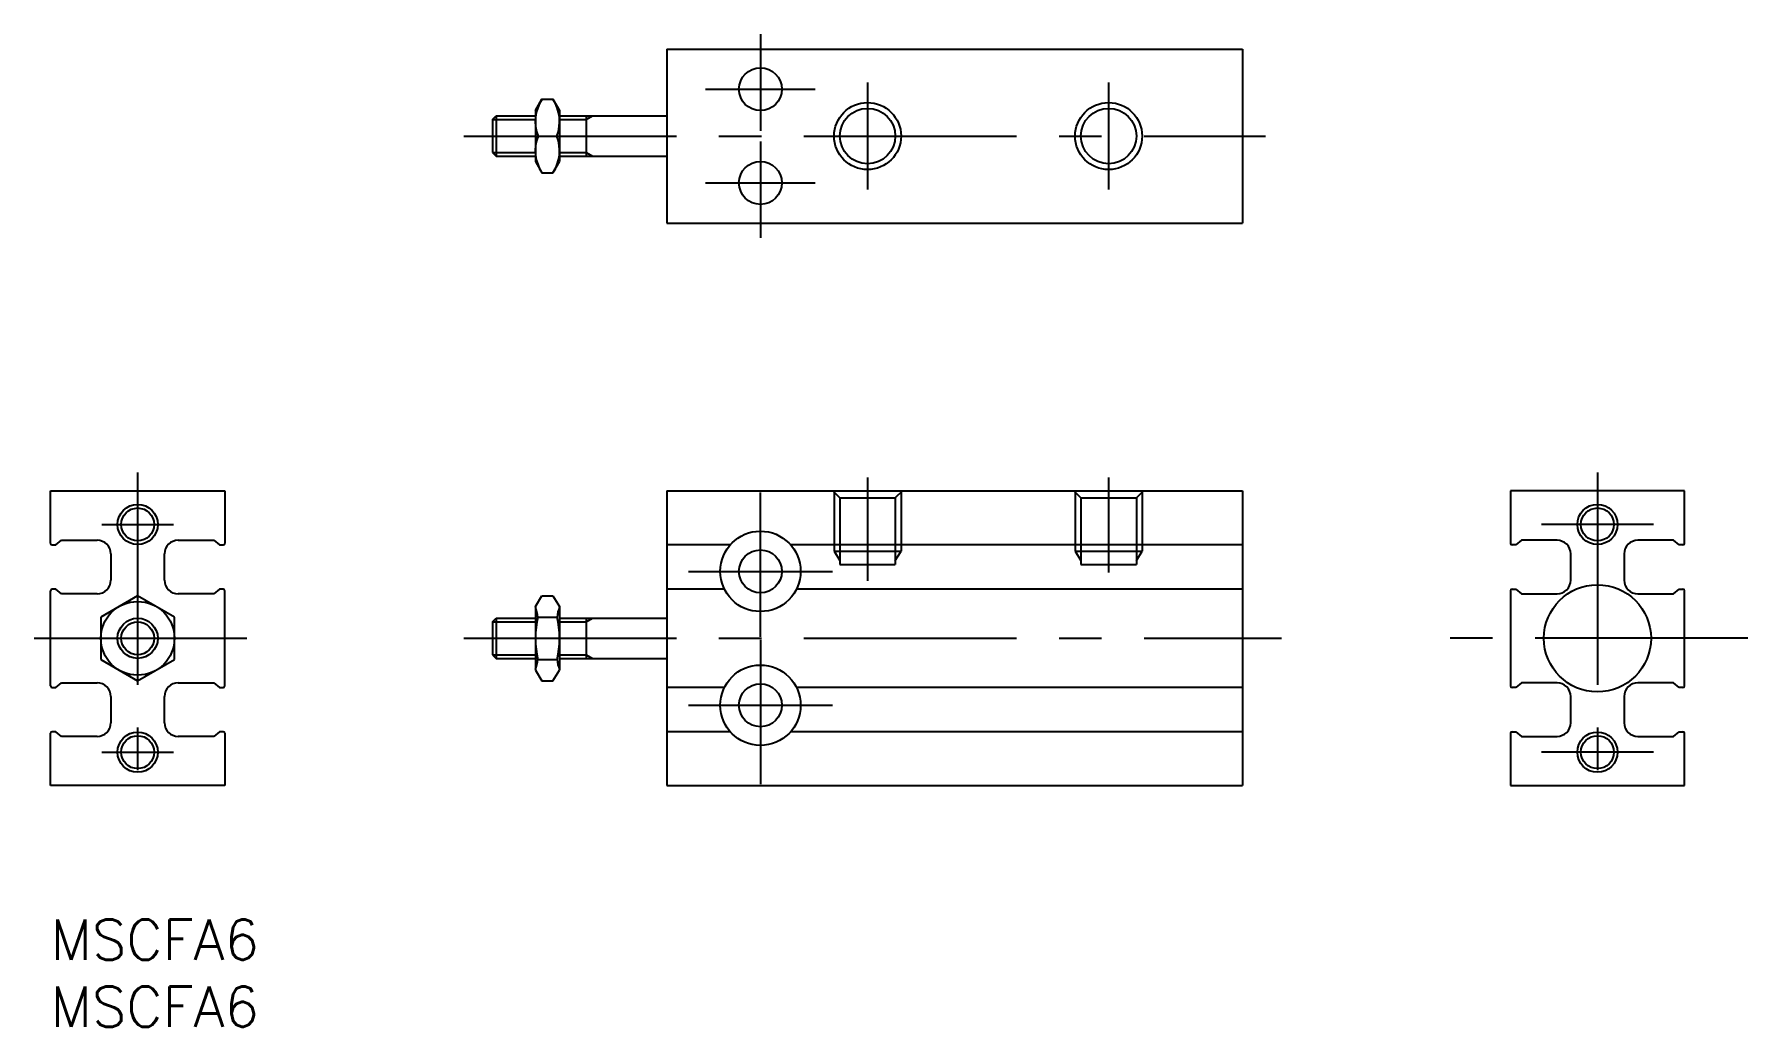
# Model space of a CAD drawing. Extents: x -1 to 127, y -8 to 66.
import ezdxf

# ---------------------------------------------------------------- set-up
doc = ezdxf.new("R2010")
doc.units = 0
doc.header["$LTSCALE"] = 0.5
doc.linetypes.add('CENTER', pattern=[50.8, 31.75, -6.35, 6.35, -6.35])
doc.linetypes.add('DASHED', pattern=[19.05, 12.7, -6.35])
for name, color, linetype in [('MSM_CENTER', 1, 'CENTER'), ('MSM_CONTINUOUS', 7, 'CONTINUOUS'), ('MSM_DASHED', 4, 'DASHED'), ('MSM_NARROW', 5, 'CONTINUOUS'), ('MSM_PART_NUMBER', 7, 'CONTINUOUS')]:
    doc.layers.add(name, color=color, linetype=linetype)
doc.styles.get("Standard").update_dxf_attribs({"font": 'txt.shx', "height": 3, "bigfont": 'bigfont.shx'})

msp = doc.modelspace()

# ---------------------------------------------------------------- linework, layer by layer
at = {"layer": 'MSM_CENTER'}
for p, q in [((53, 66.1), (53, 58.9)), ((48.9, 62), (57.1, 62)), ((61, 62.5), (61, 54.5)), ((79, 62.5), (79, 54.5)), ((30.85, 58.5), (90.71, 58.5)), ((53, 58.1), (53, 50.9)), ((48.9, 55), (57.1, 55)), ((6.5, 33.39), (6.5, 8.28)), ((115.5, 33.39), (115.5, 8.28)), ((61, 33.01), (61, 25.3)), ((79, 33.01), (79, 25.92)), ((53, 21.12), (53, 31.88)), ((3.82, 29.5), (9.18, 29.5)), ((119.68, 29.5), (111.31, 29.5)), ((47.62, 26), (58.38, 26)), ((-1.22, 21), (16.22, 21)), ((30.85, 21), (91.92, 21)), ((53, 20.88), (53, 10.12)), ((126.72, 21), (104.28, 21)), ((47.62, 16), (58.38, 16)), ((3.82, 12.5), (9.18, 12.5)), ((119.68, 12.5), (111.31, 12.5))]:
    msp.add_line(p, q, dxfattribs=at)
at = {"layer": 'MSM_CONTINUOUS'}
for p, q in [((46, 65), (46, 52)), ((46, 65), (89, 65)), ((89, 65), (89, 52)), ((36.2, 60.4), (36.69, 61.25)), ((36.2, 60.4), (36.2, 56.6)), ((36.69, 61.25), (37.51, 61.25)), ((37.51, 61.25), (38, 60.4)), ((38, 60.4), (38, 56.6)), ((33, 59.73), (33.27, 60)), ((33, 59.73), (33, 57.27)), ((33.27, 60), (36.2, 60)), ((33.27, 60), (33.27, 57)), ((38, 60), (46, 60)), ((40, 60), (40, 57)), ((36.39, 58.5), (37.81, 58.5)), ((33, 57.27), (33.27, 57)), ((33.27, 57), (36.2, 57)), ((36.2, 56.6), (36.69, 55.75)), ((37.51, 55.75), (38, 56.6)), ((38, 57), (46, 57)), ((36.69, 55.75), (37.51, 55.75)), ((46, 52), (89, 52)), ((0, 32), (13, 32)), ((0, 28.09), (0, 32)), ((13, 32), (13, 28.09)), ((46, 32), (89, 32)), ((46, 32), (46, 10)), ((89, 32), (89, 10)), ((122, 32), (109, 32)), ((109, 32), (109, 28.09)), ((122, 28.09), (122, 32)), ((0.4, 27.97), (0.82, 28.32)), ((0.82, 28.32), (3.48, 28.32)), ((9.52, 28.32), (12.18, 28.32)), ((12.18, 28.32), (12.6, 27.97)), ((109.82, 28.32), (109.4, 27.97)), ((112.48, 28.32), (109.82, 28.32)), ((121.18, 28.32), (118.52, 28.32)), ((121.6, 27.97), (121.18, 28.32)), ((0.12, 27.97), (0.4, 27.97)), ((4.5, 27.3), (4.5, 25.34)), ((8.5, 25.34), (8.5, 27.3)), ((12.6, 27.97), (12.88, 27.97)), ((50.74, 27.97), (46, 27.97)), ((89, 27.97), (55.26, 27.97)), ((109.4, 27.97), (109.12, 27.97)), ((113.5, 25.34), (113.5, 27.3)), ((117.5, 27.3), (117.5, 25.34)), ((121.88, 27.97), (121.6, 27.97)), ((0, 17.45), (0, 24.55)), ((0.4, 24.67), (0.12, 24.67)), ((0.82, 24.32), (0.4, 24.67)), ((3.48, 24.32), (0.82, 24.32)), ((12.18, 24.32), (9.52, 24.32)), ((12.6, 24.67), (12.18, 24.32)), ((12.88, 24.67), (12.6, 24.67)), ((13, 17.45), (13, 24.55)), ((50.31, 24.67), (46, 24.67)), ((89, 24.67), (55.69, 24.67)), ((109, 24.55), (109, 17.45)), ((109.12, 24.67), (109.4, 24.67)), ((109.4, 24.67), (109.82, 24.32)), ((109.82, 24.32), (112.48, 24.32)), ((118.52, 24.32), (121.18, 24.32)), ((121.18, 24.32), (121.6, 24.67)), ((121.6, 24.67), (121.88, 24.67)), ((122, 17.45), (122, 24.55)), ((6.5, 24.18), (3.75, 22.59)), ((9.25, 22.59), (6.5, 24.18)), ((36.2, 23.38), (36.69, 24.18)), ((36.2, 23.38), (36.2, 18.62)), ((36.69, 24.18), (37.51, 24.18)), ((37.51, 24.18), (38, 23.38)), ((38, 23.38), (38, 18.62)), ((3.75, 22.59), (3.75, 19.41)), ((9.25, 19.41), (9.25, 22.59)), ((33, 22.23), (33.27, 22.5)), ((33, 22.23), (33, 19.77)), ((33.27, 22.5), (36.2, 22.5)), ((33.27, 22.5), (33.27, 19.5)), ((36.39, 22.59), (37.81, 22.59)), ((38, 22.5), (46, 22.5)), ((40, 22.5), (40, 19.5)), ((3.75, 19.41), (6.5, 17.82)), ((6.5, 17.82), (9.25, 19.41)), ((33, 19.77), (33.27, 19.5)), ((33.27, 19.5), (36.2, 19.5)), ((36.39, 19.41), (37.81, 19.41)), ((38, 19.5), (46, 19.5)), ((36.2, 18.62), (36.69, 17.82)), ((37.51, 17.82), (38, 18.62)), ((0.12, 17.33), (0.4, 17.33)), ((0.4, 17.33), (0.82, 17.68)), ((0.82, 17.68), (3.48, 17.68)), ((4.5, 16.66), (4.5, 14.7)), ((8.5, 14.7), (8.5, 16.66)), ((9.52, 17.68), (12.18, 17.68)), ((12.18, 17.68), (12.6, 17.33)), ((12.6, 17.33), (12.88, 17.33)), ((36.69, 17.82), (37.51, 17.82)), ((50.31, 17.33), (46, 17.33)), ((89, 17.33), (55.69, 17.33)), ((109.4, 17.33), (109.12, 17.33)), ((109.82, 17.68), (109.4, 17.33)), ((112.48, 17.68), (109.82, 17.68)), ((113.5, 14.7), (113.5, 16.66)), ((117.5, 16.66), (117.5, 14.7)), ((121.18, 17.68), (118.52, 17.68)), ((121.6, 17.33), (121.18, 17.68)), ((121.88, 17.33), (121.6, 17.33)), ((0, 10), (0, 13.91)), ((0.4, 14.03), (0.12, 14.03)), ((0.82, 13.68), (0.4, 14.03)), ((3.48, 13.68), (0.82, 13.68)), ((12.18, 13.68), (9.52, 13.68)), ((12.6, 14.03), (12.18, 13.68)), ((12.88, 14.03), (12.6, 14.03)), ((13, 13.91), (13, 10)), ((50.74, 14.03), (46, 14.03)), ((89, 14.03), (55.26, 14.03)), ((109, 13.91), (109, 10)), ((109.12, 14.03), (109.4, 14.03)), ((109.4, 14.03), (109.82, 13.68)), ((109.82, 13.68), (112.48, 13.68)), ((118.52, 13.68), (121.18, 13.68)), ((121.18, 13.68), (121.6, 14.03)), ((121.6, 14.03), (121.88, 14.03)), ((122, 10), (122, 13.91)), ((13, 10), (0, 10)), ((46, 10), (89, 10)), ((109, 10), (122, 10))]:
    msp.add_line(p, q, dxfattribs=at)
for centre, radius in [((53, 62), 1.6), ((61, 58.5), 2.5), ((61, 58.5), 2.07), ((79, 58.5), 2.5), ((79, 58.5), 2.07), ((53, 55), 1.6), ((6.5, 29.5), 1.5), ((6.5, 29.5), 1.23), ((115.5, 29.5), 1.23), ((53, 26), 3), ((53, 26), 1.6), ((115.5, 21), 4), ((6.5, 21), 2.75), ((6.5, 21), 1.23), ((53, 16), 3), ((53, 16), 1.6), ((6.5, 12.5), 1.5), ((6.5, 12.5), 1.23), ((115.5, 12.5), 1.23)]:
    msp.add_circle(centre, radius, dxfattribs=at)
for centre, radius, start, end in [((39.18, 59.59), 2.99, 146.2343, 201.314), ((35.02, 59.59), 2.99, 338.686, 33.7657), ((39.18, 57.41), 2.99, 158.686, 213.7657), ((35.02, 57.41), 2.99, 326.2343, 21.314), ((3.48, 27.3), 1.02, 0, 90), ((9.52, 27.3), 1.02, 90, 180), ((112.48, 27.3), 1.02, 360, 90), ((118.52, 27.3), 1.02, 90, 180), ((0.12, 28.09), 0.12, 180, 270), ((12.88, 28.09), 0.12, 270, 360), ((109.12, 28.09), 0.12, 180, 270), ((121.88, 28.09), 0.12, 270, 360), ((0.12, 24.55), 0.12, 90, 180), ((3.48, 25.34), 1.02, 270, 0), ((9.52, 25.34), 1.02, 180, 270), ((12.88, 24.55), 0.12, 0, 90), ((109.12, 24.55), 0.12, 90, 180), ((112.48, 25.34), 1.02, 270, 0), ((118.52, 25.34), 1.02, 180, 270), ((121.88, 24.55), 0.12, 0, 90), ((33.58, 22.28), 2.82, 6.1698, 22.0817), ((40.62, 22.28), 2.82, 157.9183, 173.8302), ((43, 21), 6.8, 166.4985, 193.5015), ((31.2, 21), 6.8, 346.4985, 13.5015), ((33.58, 19.72), 2.82, 337.9183, 353.8302), ((40.62, 19.72), 2.82, 186.1698, 202.0817), ((0.12, 17.45), 0.12, 180, 270), ((3.48, 16.66), 1.02, 0, 90), ((9.52, 16.66), 1.02, 90, 180), ((12.88, 17.45), 0.12, 270, 0), ((109.12, 17.45), 0.12, 180, 270), ((112.48, 16.66), 1.02, 360, 90), ((118.52, 16.66), 1.02, 90, 180), ((121.88, 17.45), 0.12, 270, 360), ((3.48, 14.7), 1.02, 270, 0), ((9.52, 14.7), 1.02, 180, 270), ((112.48, 14.7), 1.02, 270, 360), ((118.52, 14.7), 1.02, 180, 270), ((0.12, 13.91), 0.12, 90, 180), ((12.88, 13.91), 0.12, 0, 90), ((109.12, 13.91), 0.12, 90, 180), ((121.88, 13.91), 0.12, 0, 90)]:
    msp.add_arc(centre, radius, start, end, dxfattribs=at)
at = {"layer": 'MSM_DASHED'}
for p, q in [((58.4, 32), (58.93, 31.5)), ((63.6, 32), (63.07, 31.5)), ((76.4, 32), (76.93, 31.5)), ((81.6, 32), (81.07, 31.5)), ((58.5, 31.9), (58.5, 27.5)), ((58.93, 31.5), (63.07, 31.5)), ((58.93, 31.5), (58.93, 26.5)), ((63.07, 31.5), (63.07, 26.5)), ((63.5, 31.9), (63.5, 27.5)), ((76.5, 31.9), (76.5, 27.5)), ((76.93, 31.5), (81.07, 31.5)), ((76.93, 31.5), (76.93, 26.5)), ((81.07, 31.5), (81.07, 26.5)), ((81.5, 31.9), (81.5, 27.5)), ((58.5, 27.5), (63.5, 27.5)), ((58.5, 27.5), (58.93, 26.81)), ((63.07, 26.81), (63.5, 27.5)), ((76.5, 27.5), (81.5, 27.5)), ((76.5, 27.5), (76.93, 26.81)), ((81.07, 26.81), (81.5, 27.5)), ((58.93, 26.5), (63.07, 26.5)), ((76.93, 26.5), (81.07, 26.5))]:
    msp.add_line(p, q, dxfattribs=at)
at = {"layer": 'MSM_NARROW'}
for p, q in [((33, 59.73), (36.2, 59.73)), ((38, 59.73), (40, 59.73)), ((40, 59.73), (40.47, 60)), ((33, 57.27), (36.2, 57.27)), ((38, 57.27), (40, 57.27)), ((40, 57.27), (40.47, 57)), ((33, 22.23), (36.2, 22.23)), ((38, 22.23), (40, 22.23)), ((40, 22.23), (40.47, 22.5)), ((33, 19.77), (36.2, 19.77)), ((38, 19.77), (40, 19.77)), ((40, 19.77), (40.47, 19.5))]:
    msp.add_line(p, q, dxfattribs=at)
for centre in [(115.5, 29.5), (6.5, 21), (115.5, 12.5)]:
    msp.add_circle(centre, 1.5, dxfattribs=at)

# ---------------------------------------------------------------- texts
at = {"layer": 'MSM_PART_NUMBER', "linetype": 'CONTINUOUS'}
for p in [(0, -3), (0, -8)]:
    msp.add_text('MSCFA6', height=3, dxfattribs=at).set_placement(p)

doc.saveas('drawing.dxf')
